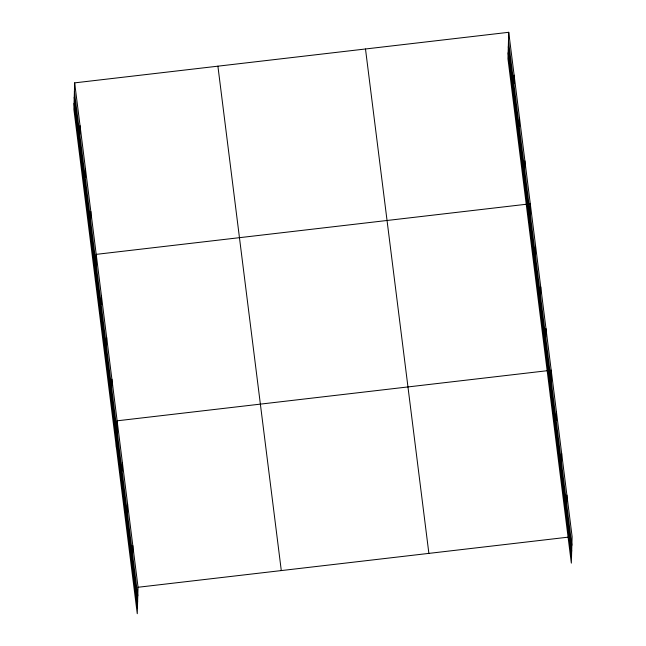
<?xml version="1.0" encoding="UTF-8"?>
<svg xmlns="http://www.w3.org/2000/svg" width="646" height="646" viewBox="0 0 646 646"><rect width="100%" height="100%" fill="white"/><g stroke="black" fill="none" stroke-linecap="round" stroke-linejoin="round"><path stroke-width="0.97" d="M74.661 82.866L73.878 109.303L137.267 613.7L138.05 587.262L74.661 82.866L508.733 32.3L572.122 536.697L571.339 563.134L507.95 58.738L508.733 32.3M79.797 134.287L80.047 125.744M85.183 177.157L85.442 168.614M90.569 220.036L90.828 211.484M95.43 280.792L96.214 254.363L530.285 203.797L529.502 230.226M101.188 304.516L101.446 295.973M106.42 346.135L106.671 337.592M111.653 387.745L111.903 379.202M116.345 447.25L117.136 420.812L547.227 370.715M122.11 470.974L122.36 462.431M127.335 512.585L127.593 504.042M132.567 554.195L132.826 545.652M513.869 83.722L514.119 75.17M519.255 126.592L519.513 118.048M524.641 169.47L524.899 160.919M535.259 253.951L535.518 245.407M540.492 295.569L540.742 287.026M545.725 337.18L545.975 328.636M550.416 396.684L551.208 370.247L549.213 370.481M556.182 420.409L556.432 411.857M561.406 462.019L561.665 453.476M566.639 503.63L566.889 495.086M138.05 587.262L568.141 537.165M508.483 40.843L571.872 545.248M508.305 46.746L571.694 551.151M508.127 52.827L571.516 557.232M365.491 48.983L428.879 553.388M217.904 66.183L281.293 570.58M74.411 91.409L137.8 595.814M74.233 97.312L137.622 601.717M74.056 103.4L137.445 607.797"/></g></svg>
